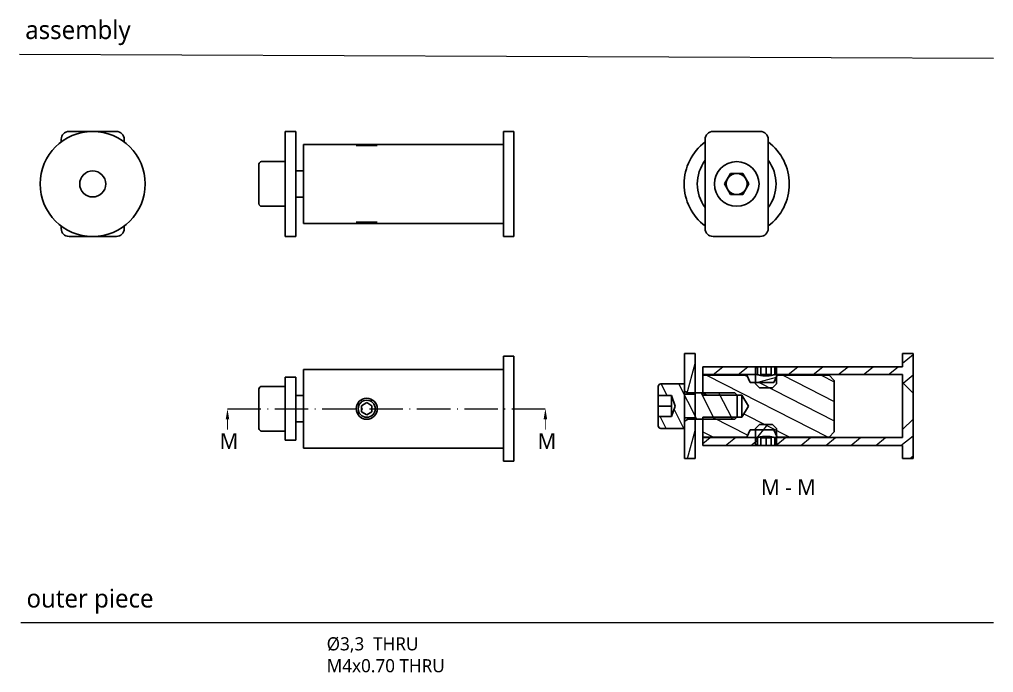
# Model space of a CAD drawing. Header units: millimetres. Extents: x 6 to 2422, y -21 to 287.
# Drawn here: x 2022.2 to 2207.5, y 159.3 to 283.7 of the extents above; entities that cross this region are included whole.
import ezdxf

# ---------------------------------------------------------------- set-up
doc = ezdxf.new("R2010")
doc.units = ezdxf.units.MM
doc.header["$LTSCALE"] = 12.7
doc.linetypes.add('ONS_DASHDOT', pattern=[0.71, 0.5, -0.1, 0.01, -0.1])
for name, color, linetype, lineweight in [('ANNOTATION_TEXT', 7, 'Continuous', 25), ('SECTION_CUTTING_LINE', 7, 'ONS_DASHDOT', 70), ('SKETCHED_GEOMETRY', 251, 'Continuous', 13), ('VIEW_HATCHES', 7, 'Continuous', 13), ('Visible', 7, 'Continuous', 25)]:
    doc.layers.add(name, color=color, linetype=linetype, lineweight=lineweight)
doc.styles.add('Onshape-Standard', font='NotoSans-Regular.ttf')
doc.styles.add('Onshape-Standard-Hole-Callout', font='Open Sans', dxfattribs={"height": 2.5})
doc.styles.add('Onshape-Standard-NoteStyle', font='Open Sans', dxfattribs={"height": 2.5})
doc.styles.add('Onshape-Standard-View-Label', font='Open Sans', dxfattribs={"height": 3})
pattern_1 = [(75, (2156.874705720873, 202.7995993033132), (-3.187555226753926, 0.8541028488383186), [])]
pattern_2 = [(38.99999999999999, (2156.874705720873, 202.7995993033132), (-1.887961173149512, 2.331437884370913), [])]

msp = doc.modelspace()

# ---------------------------------------------------------------- hatches: boundary and pattern name
at = {"layer": 'VIEW_HATCHES'}
h = msp.add_hatch(dxfattribs=at)
h.set_pattern_fill('LINE', color=256, scale=26.4, angle=75, style=0)
h.set_pattern_definition(pattern_1)
edge = h.paths.add_edge_path()
edge.add_line((2148.736718420229, 220.0387459881104), (2148.736718420229, 212.2887459881104))
edge.add_line((2148.736718420229, 212.2887459881104), (2150.736718420229, 212.2887459881104))
edge.add_line((2150.736718420229, 220.0387459881104), (2150.736718420229, 212.2887459881104))
edge.add_line((2148.736718420229, 220.0387459881104), (2150.736718420229, 220.0387459881104))
h = msp.add_hatch(dxfattribs=at)
h.set_pattern_fill('LINE', color=256, scale=23.99999999999999, angle=38.99999999999999, style=0)
h.set_pattern_definition(pattern_2)
h.paths.add_polyline_path([(2190.236718420229, 214.5187459881104), (2192.236718420229, 212.5187459881104), (2192.236718420229, 220.0387459881104), (2190.236718420229, 220.0387459881104), (2190.236718420229, 217.5387459881104), (2165.886718420229, 217.5387459881104), (2165.886718420229, 216.0387459881104), (2190.236718420229, 216.0387459881104)])
h = msp.add_hatch(dxfattribs=at)
h.set_pattern_fill('LINE', color=256, scale=23.99999999999999, angle=38.99999999999999, style=0)
h.set_pattern_definition(pattern_2)
h.paths.add_polyline_path([(2152.236718420229, 217.5387459881104), (2152.236718420229, 216.0387459881104), (2162.586718420229, 216.0387459881104), (2162.586718420229, 217.5387459881104)])
h = msp.add_hatch(dxfattribs=at)
h.set_pattern_fill('LINE', color=256, scale=26.4, angle=15, style=0)
h.set_pattern_definition([(15, (2156.874705720873, 202.7995993033132), (-0.8541028488383186, 3.187555226753926), [])])
edge = h.paths.add_edge_path()
edge.add_line((2166.236718420229, 214.3013823530351), (2165.486718420229, 213.5513823530351))
edge.add_line((2166.236718420229, 217.3325666010122), (2166.236718420229, 214.3013823530351))
edge.add_line((2165.85771842023, 217.5513823530351), (2166.236718420229, 217.3325666010122))
edge.add_line((2165.236718420229, 217.5513823530351), (2165.85771842023, 217.5513823530351))
edge.add_line((2165.236718420229, 216.0513823530351), (2165.236718420229, 217.5513823530351))
edge.add_line((2165.236718420229, 216.0513823530351), (2163.236718420229, 216.0513823530351))
edge.add_line((2163.236718420229, 217.5513823530351), (2163.236718420229, 216.0513823530351))
edge.add_line((2162.615718420229, 217.5513823530351), (2163.236718420229, 217.5513823530351))
edge.add_line((2162.236718420229, 217.3325666010122), (2162.615718420229, 217.5513823530351))
edge.add_line((2162.236718420229, 214.3013823530351), (2162.236718420229, 217.3325666010122))
edge.add_line((2162.986718420229, 213.5513823530351), (2162.236718420229, 214.3013823530351))
edge.add_line((2165.486718420229, 213.5513823530351), (2162.986718420229, 213.5513823530351))
h = msp.add_hatch(dxfattribs=at)
h.set_pattern_fill('LINE', color=256, scale=26.4, angle=153, style=0)
h.set_pattern_definition([(153, (2156.874705720873, 202.7995993033132), (-1.498168649140505, -2.940321529821614), [])])
h.paths.add_polyline_path([(2176.236718420229, 204.1387459881104), (2177.236718420229, 205.1387459881104), (2177.236718420229, 214.9387459881104), (2176.236718420229, 215.9387459881104), (2166.389549141647, 215.9387459881104), (2165.736718420229, 214.5387459881104), (2161.236718420229, 214.5387459881104), (2160.583887698812, 215.9387459881104), (2152.236718420229, 215.9387459881104), (2152.236718420229, 212.1387459881104), (2159.636718420229, 212.1387459881104), (2160.898525720187, 210.0387459881104), (2159.636718420229, 207.9387459881104), (2152.236718420229, 207.9387459881104), (2152.236718420229, 204.1387459881104), (2160.583887698812, 204.1387459881104), (2161.236718420229, 205.5387459881104), (2165.736718420229, 205.5387459881104), (2166.389549141647, 204.1387459881104)])
h = msp.add_hatch(dxfattribs=at)
h.set_pattern_fill('LINE', color=256, scale=24, angle=117, style=0)
h.set_pattern_definition([(117, (2156.874705720873, 202.7995993033132), (-2.673019572565104, -1.36197149921864), [])])
edge = h.paths.add_edge_path()
edge.add_line((2146.236718420229, 212.0387459881104), (2143.736718420229, 212.0387459881104))
edge.add_line((2146.236718420229, 212.0387459881104), (2146.964658888762, 210.0387459881104))
edge.add_line((2146.964658888762, 210.0387459881104), (2146.236718420229, 208.0387459881104))
edge.add_line((2143.736718420229, 208.0387459881104), (2146.236718420229, 208.0387459881104))
edge.add_line((2143.736718420229, 206.2887459881104), (2143.736718420229, 208.0387459881104))
edge.add_arc((2144.236718420229, 206.2887459881104), 0.5, 180, 270, ccw=False)
edge.add_line((2148.736718420229, 205.7887459881104), (2144.236718420229, 205.7887459881104))
edge.add_line((2148.736718420229, 207.0738719216195), (2148.736718420229, 205.7887459881104))
edge.add_arc((2148.936718420229, 207.0738719216195), 0.2, 120.2564371635302, 180)
edge.add_line((2149.290014043394, 207.5115017682901), (2148.835944215125, 207.2466277017992))
edge.add_arc((2149.3907882485, 207.3387459881104), 0.2, 90, 120.2564371635302)
edge.add_line((2158.30370572023, 207.5387459881104), (2149.3907882485, 207.5387459881104))
edge.add_line((2158.30370572023, 207.5387459881104), (2158.736718420229, 207.9717586881104))
edge.add_line((2158.736718420229, 212.1057332881104), (2158.736718420229, 207.9717586881104))
edge.add_line((2158.736718420229, 212.1057332881104), (2158.30370572023, 212.5387459881104))
edge.add_line((2149.3907882485, 212.5387459881104), (2158.30370572023, 212.5387459881104))
edge.add_arc((2149.3907882485, 212.7387459881104), 0.2, 239.7435628364699, 270)
edge.add_line((2148.835944215125, 212.8308642744215), (2149.290014043394, 212.5659902079307))
edge.add_arc((2148.936718420229, 213.0036200546012), 0.2, 180, 239.7435628364699)
edge.add_line((2148.736718420229, 214.2887459881104), (2148.736718420229, 213.0036200546012))
edge.add_line((2144.236718420229, 214.2887459881104), (2148.736718420229, 214.2887459881104))
edge.add_arc((2144.236718420229, 213.7887459881104), 0.5, 90, 180, ccw=False)
edge.add_line((2143.736718420229, 212.0387459881104), (2143.736718420229, 213.7887459881104))
h = msp.add_hatch(dxfattribs=at)
h.set_pattern_fill('LINE', color=256, scale=26.4, angle=75, style=0)
h.set_pattern_definition(pattern_1)
edge = h.paths.add_edge_path()
edge.add_line((2148.736718420229, 200.0387459881104), (2150.736718420229, 200.0387459881104))
edge.add_line((2150.736718420229, 207.7887459881104), (2150.736718420229, 200.0387459881104))
edge.add_line((2150.736718420229, 207.7887459881104), (2148.736718420229, 207.7887459881104))
edge.add_line((2148.736718420229, 207.7887459881104), (2148.736718420229, 200.0387459881104))
h = msp.add_hatch(dxfattribs=at)
h.set_pattern_fill('LINE', color=256, scale=29.04000000000001, angle=51, style=0)
h.set_pattern_definition([(51, (2156.874705720873, 202.7995993033132), (-2.821039840088805, 2.284433019510911), [])])
edge = h.paths.add_edge_path()
edge.add_line((2162.236718420229, 205.7762074810974), (2162.986718420229, 206.5262074810974))
edge.add_line((2162.236718420229, 202.7450232331203), (2162.236718420229, 205.7762074810974))
edge.add_line((2162.615718420229, 202.5262074810974), (2162.236718420229, 202.7450232331203))
edge.add_line((2163.236718420229, 202.5262074810974), (2162.615718420229, 202.5262074810974))
edge.add_line((2163.236718420229, 204.0262074810974), (2163.236718420229, 202.5262074810974))
edge.add_line((2163.236718420229, 204.0262074810974), (2165.236718420229, 204.0262074810974))
edge.add_line((2165.236718420229, 202.5262074810974), (2165.236718420229, 204.0262074810974))
edge.add_line((2165.85771842023, 202.5262074810974), (2165.236718420229, 202.5262074810974))
edge.add_line((2166.236718420229, 202.7450232331203), (2165.85771842023, 202.5262074810974))
edge.add_line((2166.236718420229, 205.7762074810974), (2166.236718420229, 202.7450232331203))
edge.add_line((2165.486718420229, 206.5262074810974), (2166.236718420229, 205.7762074810974))
edge.add_line((2162.986718420229, 206.5262074810974), (2165.486718420229, 206.5262074810974))
h = msp.add_hatch(dxfattribs=at)
h.set_pattern_fill('LINE', color=256, scale=23.99999999999999, angle=38.99999999999999, style=0)
h.set_pattern_definition(pattern_2)
h.paths.add_polyline_path([(2192.236718420229, 207.5587459881104), (2190.236718420229, 205.5587459881104), (2190.236718420229, 204.0387459881104), (2165.886718420229, 204.0387459881104), (2165.886718420229, 202.5387459881104), (2190.236718420229, 202.5387459881104), (2190.236718420229, 200.0387459881104), (2192.236718420229, 200.0387459881104)])
h = msp.add_hatch(dxfattribs=at)
h.set_pattern_fill('LINE', color=256, scale=23.99999999999999, angle=38.99999999999999, style=0)
h.set_pattern_definition(pattern_2)
h.paths.add_polyline_path([(2152.236718420229, 204.0387459881104), (2152.236718420229, 202.5387459881104), (2162.586718420229, 202.5387459881104), (2162.586718420229, 204.0387459881104)])

# ---------------------------------------------------------------- linework, layer by layer
at = {"layer": 'SECTION_CUTTING_LINE', "color": 7, "lineweight": 13}
msp.add_line((2061.749535916003, 209.5439358252835), (2122.249535916003, 209.5439358252835), dxfattribs=at)
for points in [[(2061.749535916003, 209.5439358252835), (2061.41620258267, 207.5439358252835), (2062.082869249337, 207.5439358252835)], [(2122.249535916003, 209.5439358252835), (2121.91620258267, 207.5439358252835), (2122.582869249337, 207.5439358252835)], [(2061.66620258267, 207.5439358252835), (2061.66620258267, 205.5439358252835), (2061.832869249337, 207.5439358252835), (2061.832869249337, 205.5439358252835)], [(2122.16620258267, 207.5439358252835), (2122.16620258267, 205.5439358252835), (2122.332869249337, 207.5439358252835), (2122.332869249337, 205.5439358252835)]]:
    msp.add_solid(points, dxfattribs=at)
at = {"layer": 'SKETCHED_GEOMETRY'}
for p, q in [((2022.169991982483, 277.0554335305327), (2207.531570272277, 276.2858311841747)), ((2022.412865039421, 168.8169651539616), (2207.531569351229, 168.8169651539616))]:
    msp.add_line(p, q, dxfattribs=at)
at = {"layer": 'Visible'}
for p, q in [((2031.604373730551, 262.3384492936153), (2040.604373730551, 262.3384492936153)), ((2072.749535916003, 262.3384492936153), (2074.749535916003, 262.3384492936153)), ((2072.749535916003, 260.8384492936153), (2072.749535916003, 262.3384492936153)), ((2074.749535916003, 260.8384492936153), (2074.749535916003, 262.3384492936153)), ((2116.249535916003, 262.3384492936153), (2114.249535916003, 262.3384492936153)), ((2114.249535916003, 242.3384492936154), (2114.249535916003, 262.3384492936153)), ((2116.249535916003, 242.3384492936154), (2116.249535916003, 262.3384492936153)), ((2163.155010820675, 262.3384492936153), (2154.155010820675, 262.3384492936153)), ((2030.104373730551, 260.8384492936153), (2030.104373730551, 260.3384492936154)), ((2042.104373730551, 260.8384492936153), (2042.104373730551, 260.3384492936153)), ((2072.749535916003, 260.8384492936153), (2072.749535916003, 243.8384492936154)), ((2074.749535916003, 260.8384492936153), (2074.749535916003, 243.8384492936154)), ((2086.60521505958, 259.8384492936153), (2076.249535916003, 259.8384492936153)), ((2076.249535916003, 244.8384492936154), (2076.249535916003, 259.8384492936153)), ((2090.249535916003, 259.6322699065172), (2086.249535916003, 259.6322699065172)), ((2086.628535916003, 259.8510856585401), (2086.604693444162, 259.8373202010043)), ((2089.870535916004, 259.8510856585401), (2086.628535916003, 259.8510856585401)), ((2089.894379568528, 259.8373195193367), (2089.870535916004, 259.8510856585401)), ((2114.249535916003, 259.8384492936153), (2089.896493377561, 259.8384492936153)), ((2152.655010820675, 260.8384492936153), (2152.655010820675, 243.8384492936154)), ((2164.655010820675, 260.8384492936153), (2164.655010820675, 243.8384492936154)), ((2067.749535916003, 256.0884492936153), (2067.749535916003, 248.5884492936154)), ((2072.749535916003, 256.5884492936153), (2068.249535916003, 256.5884492936153)), ((2076.249535916003, 254.8384492936154), (2074.749535916003, 254.8384492936154)), ((2157.500310282296, 254.3384492936154), (2156.345609743917, 252.3384492936154)), ((2159.809711359054, 254.3384492936154), (2157.500310282296, 254.3384492936154)), ((2160.964411897433, 252.3384492936154), (2159.809711359054, 254.3384492936154)), ((2156.345609743917, 252.3384492936154), (2157.500310282296, 250.3384492936154)), ((2159.809711359054, 250.3384492936154), (2160.964411897433, 252.3384492936154)), ((2157.500310282296, 250.3384492936154), (2159.809711359054, 250.3384492936154)), ((2074.749535916003, 249.8384492936154), (2076.249535916003, 249.8384492936154)), ((2068.249535916003, 248.0884492936154), (2072.749535916003, 248.0884492936154)), ((2076.249535916003, 244.8384492936154), (2086.603307513865, 244.8384492936154)), ((2086.249535916003, 245.0447265386252), (2090.249535916003, 245.0447265386252)), ((2086.60482127555, 244.8396024406518), (2086.628535916003, 244.8259107866024)), ((2086.628535916003, 244.8259107866024), (2089.870535916004, 244.8259107866024)), ((2089.870535916004, 244.8259107866024), (2089.89425656452, 244.8396059094086)), ((2089.899535916004, 244.8384492936154), (2114.249535916003, 244.8384492936154)), ((2030.104373730551, 244.3384492936153), (2030.104373730551, 243.8384492936154)), ((2042.104373730551, 244.3384492936154), (2042.104373730551, 243.8384492936154)), ((2072.749535916003, 242.3384492936154), (2072.749535916003, 243.8384492936154)), ((2074.749535916003, 242.3384492936154), (2074.749535916003, 243.8384492936154)), ((2031.604373730551, 242.3384492936154), (2040.604373730551, 242.3384492936154)), ((2072.749535916003, 242.3384492936154), (2074.749535916003, 242.3384492936154)), ((2114.249535916003, 242.3384492936154), (2116.249535916003, 242.3384492936154)), ((2163.155010820675, 242.3384492936154), (2154.155010820675, 242.3384492936154)), ((2116.249535916003, 219.5439358252835), (2114.249535916003, 219.5439358252835)), ((2114.249535916003, 199.5439358252835), (2114.249535916003, 219.5439358252835)), ((2116.249535916003, 199.5439358252835), (2116.249535916003, 219.5439358252835)), ((2148.736718420229, 220.0387459881104), (2150.736718420229, 220.0387459881104)), ((2148.736718420229, 220.0387459881104), (2148.736718420229, 212.2887459881104)), ((2150.736718420229, 220.0387459881104), (2150.736718420229, 212.2887459881104)), ((2192.236718420229, 220.0387459881104), (2190.236718420229, 220.0387459881104)), ((2190.236718420229, 220.0387459881104), (2190.236718420229, 217.5387459881104)), ((2192.236718420229, 212.5187459881104), (2192.236718420229, 220.0387459881104)), ((2114.249535916003, 217.0439358252835), (2076.249535916003, 217.0439358252836)), ((2076.249535916003, 202.0439358252836), (2076.249535916003, 217.0439358252836)), ((2152.236718420229, 217.5387459881104), (2152.236718420229, 216.0387459881104)), ((2162.586718420229, 217.5387459881104), (2152.236718420229, 217.5387459881104)), ((2162.236718420229, 217.3325666010122), (2162.615718420229, 217.5513823530351)), ((2162.236718420229, 214.3013823530351), (2162.236718420229, 217.3325666010122)), ((2162.586718420229, 216.0387459881104), (2162.586718420229, 217.5387459881104)), ((2162.615718420229, 217.5513823530351), (2163.236718420229, 217.5513823530351)), ((2164.236718420229, 217.5513823530351), (2163.236718420229, 217.5513823530351)), ((2163.236718420229, 217.5513823530351), (2163.236718420229, 216.0513823530351)), ((2165.236718420229, 217.5513823530351), (2164.236718420229, 217.5513823530351)), ((2164.236718420229, 216.0513823530351), (2164.236718420229, 217.5513823530351)), ((2165.236718420229, 217.5513823530351), (2165.85771842023, 217.5513823530351)), ((2165.236718420229, 216.0513823530351), (2165.236718420229, 217.5513823530351)), ((2165.85771842023, 217.5513823530351), (2166.236718420229, 217.3325666010122)), ((2190.236718420229, 217.5387459881104), (2165.886718420229, 217.5387459881104)), ((2165.886718420229, 217.5387459881104), (2165.886718420229, 216.0387459881104)), ((2166.236718420229, 217.3325666010122), (2166.236718420229, 214.3013823530351)), ((2072.749535916003, 215.5439358252836), (2074.749535916003, 215.5439358252836)), ((2072.749535916003, 214.0439358252836), (2072.749535916003, 215.5439358252836)), ((2074.749535916003, 214.0439358252836), (2074.749535916003, 215.5439358252836)), ((2152.236718420229, 216.0387459881104), (2162.586718420229, 216.0387459881104)), ((2152.236718420229, 216.0387459881104), (2152.236718420229, 215.9387459881104)), ((2160.583887698812, 215.9387459881104), (2152.236718420229, 215.9387459881104)), ((2152.236718420229, 215.9387459881104), (2152.236718420229, 212.1387459881104)), ((2161.236718420229, 214.5387459881104), (2160.583887698812, 215.9387459881104)), ((2165.236718420229, 216.0513823530351), (2163.236718420229, 216.0513823530351)), ((2166.389549141647, 215.9387459881104), (2165.736718420229, 214.5387459881104)), ((2165.886718420229, 216.0387459881104), (2190.236718420229, 216.0387459881104)), ((2176.236718420229, 215.9387459881104), (2166.389549141647, 215.9387459881104)), ((2177.236718420229, 214.9387459881104), (2176.236718420229, 215.9387459881104)), ((2190.236718420229, 216.0387459881104), (2190.236718420229, 214.5187459881104)), ((2067.749535916003, 213.2939358252836), (2067.749535916003, 205.7939358253772)), ((2072.749535916003, 213.7939358252836), (2068.249535916003, 213.7939358252836)), ((2072.749535916003, 205.0439358252836), (2072.749535916003, 214.0439358252836)), ((2074.749535916003, 205.0439358252836), (2074.749535916003, 214.0439358252836)), ((2143.736718420229, 212.0387459881104), (2143.736718420229, 213.7887459881104)), ((2144.236718420229, 214.2887459881104), (2148.736718420229, 214.2887459881104)), ((2148.736718420229, 214.2887459881104), (2148.736718420229, 213.0036200546012)), ((2165.736718420229, 214.5387459881104), (2161.236718420229, 214.5387459881104)), ((2162.986718420229, 213.5513823530351), (2162.236718420229, 214.3013823530351)), ((2165.486718420229, 213.5513823530351), (2162.986718420229, 213.5513823530351)), ((2166.236718420229, 214.3013823530351), (2165.486718420229, 213.5513823530351)), ((2177.236718420229, 205.1387459881104), (2177.236718420229, 214.9387459881104)), ((2190.236718420229, 214.5187459881104), (2192.236718420229, 212.5187459881104)), ((2190.236718420229, 205.5587459881104), (2190.236718420229, 214.5187459881104)), ((2076.249535916003, 212.0439358252836), (2074.749535916003, 212.0439358252836)), ((2146.236718420229, 212.0387459881104), (2143.736718420229, 212.0387459881104)), ((2143.736718420229, 212.0387459881104), (2143.736718420229, 210.0387459881104)), ((2146.236718420229, 212.0387459881104), (2146.964658888762, 210.0387459881104)), ((2146.236718420229, 211.0387459881104), (2146.236718420229, 212.0387459881104)), ((2148.736718420229, 212.2887459881104), (2150.736718420229, 212.2887459881104)), ((2148.736718420229, 212.2887459881104), (2148.736718420229, 207.7887459881104)), ((2148.835944215125, 212.8308642744215), (2149.290014043394, 212.5659902079307)), ((2149.3907882485, 212.5387459881104), (2158.30370572023, 212.5387459881104)), ((2150.736718420229, 212.2887459881104), (2150.736718420229, 207.7887459881104)), ((2152.236718420229, 212.1387459881104), (2159.636718420229, 212.1387459881104)), ((2158.736718420229, 212.1057332881104), (2158.30370572023, 212.5387459881104)), ((2158.736718420229, 212.1057332881104), (2158.736718420229, 207.9717586881104)), ((2159.636718420229, 212.1387459881104), (2160.898525720187, 210.0387459881104)), ((2159.636718420229, 207.9387459881104), (2159.636718420229, 212.1387459881104)), ((2192.236718420229, 207.5587459881104), (2192.236718420229, 212.5187459881104)), ((2088.249535916003, 210.6986363636628), (2087.249535916003, 210.1212860944732)), ((2087.249535916003, 210.1212860944732), (2087.249535916003, 208.9665855560939)), ((2089.249535916003, 210.1212860944732), (2088.249535916003, 210.6986363636628)), ((2089.249535916003, 208.9665855560939), (2089.249535916003, 210.1212860944732)), ((2143.736718420229, 210.0387459881104), (2143.736718420229, 208.0387459881104)), ((2146.236718420229, 210.0387459881104), (2143.736718420229, 210.0387459881104)), ((2146.236718420229, 209.0387459881104), (2146.236718420229, 211.0387459881104)), ((2146.964658888762, 210.0387459881104), (2146.236718420229, 208.0387459881104)), ((2160.898525720187, 210.0387459881104), (2159.636718420229, 207.9387459881104)), ((2087.249535916003, 208.9665855560939), (2088.249535916003, 208.3892352869043)), ((2088.249535916003, 208.3892352869043), (2089.249535916003, 208.9665855560939)), ((2143.736718420229, 208.0387459881104), (2146.236718420229, 208.0387459881104)), ((2143.736718420229, 206.2887459881104), (2143.736718420229, 208.0387459881104)), ((2146.236718420229, 208.0387459881104), (2146.236718420229, 209.0387459881104)), ((2148.736718420229, 207.7887459881104), (2148.736718420229, 200.0387459881104)), ((2150.736718420229, 207.7887459881104), (2148.736718420229, 207.7887459881104)), ((2150.736718420229, 207.7887459881104), (2150.736718420229, 200.0387459881104)), ((2159.636718420229, 207.9387459881104), (2152.236718420229, 207.9387459881104)), ((2152.236718420229, 207.9387459881104), (2152.236718420229, 204.1387459881104)), ((2158.30370572023, 207.5387459881104), (2158.736718420229, 207.9717586881104)), ((2074.749535916003, 207.0439358252836), (2076.249535916003, 207.0439358252836)), ((2148.736718420229, 205.7887459881104), (2144.236718420229, 205.7887459881104)), ((2148.736718420229, 207.0738719216195), (2148.736718420229, 205.7887459881104)), ((2149.290014043394, 207.5115017682901), (2148.835944215125, 207.2466277017992)), ((2158.30370572023, 207.5387459881104), (2149.3907882485, 207.5387459881104)), ((2162.236718420229, 205.7762074810974), (2162.986718420229, 206.5262074810974)), ((2162.236718420229, 202.7450232331203), (2162.236718420229, 205.7762074810974)), ((2162.986718420229, 206.5262074810974), (2165.486718420229, 206.5262074810974)), ((2165.486718420229, 206.5262074810974), (2166.236718420229, 205.7762074810974)), ((2166.236718420229, 205.7762074810974), (2166.236718420229, 202.7450232331203)), ((2192.236718420229, 207.5587459881104), (2190.236718420229, 205.5587459881104)), ((2192.236718420229, 200.0387459881104), (2192.236718420229, 207.5587459881104)), ((2068.249535916003, 205.2939358252836), (2072.749535916003, 205.2939358252835)), ((2072.749535916003, 203.5439358252836), (2072.749535916003, 205.0439358252836)), ((2074.749535916003, 203.5439358252836), (2074.749535916003, 205.0439358252836)), ((2152.236718420229, 204.1387459881104), (2160.583887698812, 204.1387459881104)), ((2152.236718420229, 204.1387459881104), (2152.236718420229, 204.0387459881104)), ((2152.236718420229, 204.0387459881104), (2152.236718420229, 202.5387459881104)), ((2162.586718420229, 204.0387459881104), (2152.236718420229, 204.0387459881104)), ((2160.583887698812, 204.1387459881104), (2161.236718420229, 205.5387459881104)), ((2161.236718420229, 205.5387459881104), (2165.736718420229, 205.5387459881104)), ((2162.586718420229, 202.5387459881104), (2162.586718420229, 204.0387459881104)), ((2163.236718420229, 204.0262074810974), (2163.236718420229, 202.5262074810974)), ((2163.236718420229, 204.0262074810974), (2165.236718420229, 204.0262074810974)), ((2164.236718420229, 204.0262074810974), (2164.236718420229, 202.5262074810974)), ((2165.236718420229, 202.5262074810974), (2165.236718420229, 204.0262074810974)), ((2165.736718420229, 205.5387459881104), (2166.389549141647, 204.1387459881104)), ((2165.886718420229, 204.0387459881104), (2165.886718420229, 202.5387459881104)), ((2190.236718420229, 204.0387459881104), (2165.886718420229, 204.0387459881104)), ((2166.389549141647, 204.1387459881104), (2176.236718420229, 204.1387459881104)), ((2176.236718420229, 204.1387459881104), (2177.236718420229, 205.1387459881104)), ((2190.236718420229, 205.5587459881104), (2190.236718420229, 204.0387459881104)), ((2072.749535916003, 203.5439358252836), (2074.749535916003, 203.5439358252836)), ((2152.236718420229, 202.5387459881104), (2162.586718420229, 202.5387459881104)), ((2162.615718420229, 202.5262074810974), (2162.236718420229, 202.7450232331203)), ((2163.236718420229, 202.5262074810974), (2162.615718420229, 202.5262074810974)), ((2163.236718420229, 202.5262074810974), (2164.236718420229, 202.5262074810974)), ((2164.236718420229, 202.5262074810974), (2165.236718420229, 202.5262074810974)), ((2165.85771842023, 202.5262074810974), (2165.236718420229, 202.5262074810974)), ((2166.236718420229, 202.7450232331203), (2165.85771842023, 202.5262074810974)), ((2165.886718420229, 202.5387459881104), (2190.236718420229, 202.5387459881104)), ((2190.236718420229, 202.5387459881104), (2190.236718420229, 200.0387459881104)), ((2076.249535916003, 202.0439358252835), (2114.249535916003, 202.0439358252835)), ((2114.249535916003, 199.5439358252835), (2116.249535916003, 199.5439358252835)), ((2148.736718420229, 200.0387459881104), (2150.736718420229, 200.0387459881104)), ((2190.236718420229, 200.0387459881104), (2192.236718420229, 200.0387459881104))]:
    msp.add_line(p, q, dxfattribs=at)
for centre, radius in [((2036.104373730551, 252.3384492936154), 10), ((2158.655010820675, 252.3384492936154), 4.25), ((2036.104373730551, 252.3384492936154), 2.48), ((2088.249535916003, 209.5439358252836), 2), ((2088.249535916003, 209.5439358252836), 1.621)]:
    msp.add_circle(centre, radius, dxfattribs=at)
for centre, radius, start, end in [((2031.604373730551, 260.8384492936153), 1.5, 90, 180), ((2040.604373730551, 260.8384492936153), 1.5, 0, 90), ((2154.155010820675, 260.8384492936153), 1.5, 90, 180), ((2163.155010820675, 260.8384492936153), 1.5, 0, 90), ((2158.655010820675, 252.3384492936154), 10, 126.8698976458439, 233.130102354156), ((2158.655010820675, 252.3384492936154), 10, 306.869897645844, 53.13010235415609), ((2068.249535916003, 256.0884492936153), 0.5, 90, 180), ((2158.655010820675, 252.3384492936154), 7.5, 143.1301023541562, 216.869897645844), ((2158.655010820675, 252.3384492936154), 7.5, 323.130102354156, 36.86989764584385), ((2158.655010820675, 252.3384492936154), 2, 90, 149.9999999999962), ((2158.655010820675, 252.3384492936154), 2, 29.99999999999729, 90), ((2158.655010820675, 252.3384492936154), 2, 149.9999999999962, 210.0000000000038), ((2158.655010820675, 252.3384492936154), 2, 330.0000000000027, 29.99999999999729), ((2158.655010820675, 252.3384492936154), 2, 210.0000000000038, 270), ((2158.655010820675, 252.3384492936154), 2, 270, 330.0000000000027), ((2068.249535916003, 248.5884492936154), 0.5, 180, 270), ((2031.604373730551, 243.8384492936154), 1.5, 180, 270), ((2040.604373730551, 243.8384492936154), 1.5, 270, 0), ((2154.155010820675, 243.8384492936154), 1.5, 180, 270), ((2163.155010820675, 243.8384492936154), 1.5, 270, 1.0856e-12), ((2068.249535916003, 213.2939358252836), 0.5, 90, 180), ((2144.236718420229, 213.7887459881104), 0.5, 90, 180), ((2148.936718420229, 213.0036200546012), 0.2, 179.9999999998966, 239.7435628365018), ((2149.3907882485, 212.7387459881104), 0.2, 239.7435628363852, 270), ((2068.249535916003, 205.7939358252836), 0.5, 180, 270), ((2144.236718420229, 206.2887459881104), 0.5, 180, 270), ((2148.936718420229, 207.0738719216195), 0.2, 120.2564371634982, 179.9999999998966), ((2149.3907882485, 207.3387459881104), 0.2, 90, 120.2564371636107)]:
    msp.add_arc(centre, radius, start, end, dxfattribs=at)
for points, knots in [([(2165.886718420229, 216.0387459881104), (2165.88459714055, 216.0381621374495), (2165.877316729857, 216.0361583127597), (2165.82623595618, 216.0222559654832), (2165.73805221701, 215.9992770095373), (2165.609398221215, 215.9678818213201), (2165.440591108607, 215.9307662329438), (2165.23893823862, 215.8924506557101), (2165.000887004163, 215.8561100064248), (2164.74803995651, 215.8279337613884), (2164.468499634501, 215.8098910857315), (2164.201961592807, 215.8053645960935), (2163.924951551963, 215.8137694535827), (2163.672731612036, 215.8331677980076), (2163.426936087109, 215.8624094055072), (2163.206255207624, 215.897497169859), (2163.006732440408, 215.9361786011445), (2162.842773085622, 215.9728371823892), (2162.7117344255, 216.0053004174321), (2162.633678126277, 216.0258940691237), (2162.589547455168, 216.037966427348), (2162.587155433262, 216.0386255660511), (2162.586718420229, 216.0387459881104)], [0, 0, 0, 0, 0.0118412953933804, 0.0406403240718598, 0.0806339988003478, 0.1281207406099527, 0.1824051153856841, 0.2417109999523727, 0.3057365522910301, 0.3718613820013573, 0.4408616594452047, 0.5085607864463529, 0.5771457850657626, 0.6430200449158185, 0.7078830370918102, 0.7697770400948106, 0.8286136978324308, 0.8824044730010188, 0.9301698833136015, 0.9682713240976024, 0.9942032951921022, 1, 1, 1, 1]), ([(2162.586718420229, 204.0387459881104), (2162.595625533327, 204.0411892913808), (2162.618254486228, 204.047396621862), (2162.691115257509, 204.0668450972354), (2162.803123908354, 204.0950627478655), (2162.953114473394, 204.1297837316874), (2163.14270323418, 204.1683982678037), (2163.361859325327, 204.2057306910836), (2163.615436519261, 204.2386026028396), (2163.875958154579, 204.26099775062), (2164.159111295248, 204.2717589744676), (2164.423653639334, 204.2691133155324), (2164.693763021147, 204.2539500266658), (2164.938991142318, 204.2291026955104), (2165.173449749901, 204.1959098930812), (2165.381349485745, 204.1586741026865), (2165.56416457531, 204.1200381890223), (2165.707190723998, 204.0860347305431), (2165.812361283175, 204.0589306180101), (2165.867039549441, 204.044148655856), (2165.881395657028, 204.0402073077853), (2165.886718420229, 204.0387459881104)], [0, 0, 0, 0, 0.0229310594940316, 0.0582574690103321, 0.1030022184902292, 0.1544201902090098, 0.2119825510616913, 0.2738942042484145, 0.340033236037249, 0.4072640950005894, 0.4768263610940795, 0.5444287289019523, 0.6123737089348281, 0.6775535406168528, 0.7411882222626196, 0.8015322757283342, 0.8581128376674907, 0.9085727527690096, 0.9518247005974179, 0.9821382147426554, 1, 1, 1, 1])]:
    msp.add_open_spline(points, degree=3, knots=knots, dxfattribs=at)

# ---------------------------------------------------------------- texts
at = {"layer": 'ANNOTATION_TEXT', "char_height": 3.5, "width": 222.7434210008141, "attachment_point": 1, "style": 'Onshape-Standard-NoteStyle'}
for s, insert in [('assembly', (2023.267085455621, 283.4305059704725)), ('outer piece', (2023.509958512559, 175.1920375939014))]:
    msp.add_mtext(s, dxfattribs=dict(at, insert=insert))
at = {"layer": 'ANNOTATION_TEXT', "color": 7, "insert": (2167.986718420229, 196.1137459881104), "char_height": 3, "attachment_point": 2, "style": 'Onshape-Standard-View-Label'}
msp.add_mtext(' M - M ', dxfattribs=at)
at = {"layer": 'ANNOTATION_TEXT', "color": 251, "insert": (2080.633674884738, 159.3171743174006), "char_height": 2.5, "attachment_point": 7, "style": 'Onshape-Standard-Hole-Callout'}
msp.add_mtext('%%c3,3  THRU\\PM4x0.70 THRU', dxfattribs=at)
at = {"layer": 'SECTION_CUTTING_LINE', "color": 7, "linetype": 'Continuous', "lineweight": -3, "char_height": 3, "width": 3.778610354223433, "attachment_point": 1, "style": 'Onshape-Standard'}
for insert in [(2060.269971883306, 204.8772691586169), (2120.769971883306, 204.8772691586169)]:
    msp.add_mtext('\\fOpen Sans|b0|i0|c0|p0;\\W1.0000000000;\\T1.0000000000;\\o\\lM', dxfattribs=dict(at, insert=insert))

doc.saveas('drawing.dxf')
